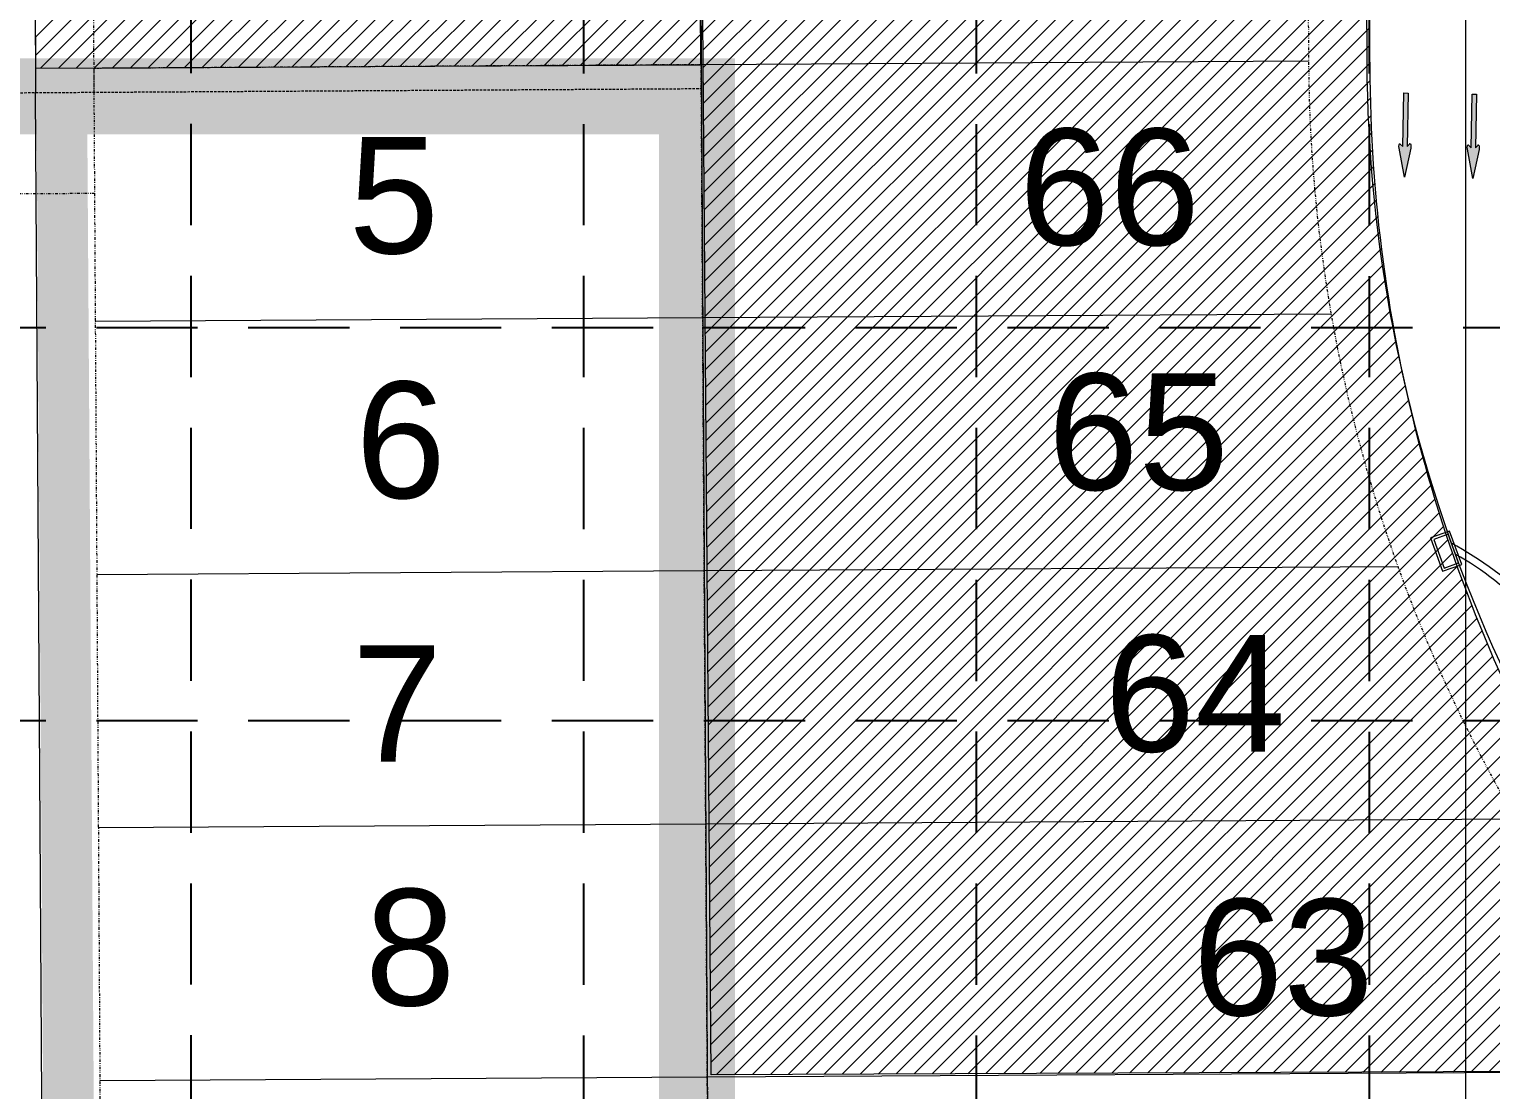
# Model space of a CAD drawing. Extents: x 218174 to 221286, y 216036 to 221010.
# Drawn here: x 219232.3 to 219521, y 220157 to 220366.5 of the extents above; entities that cross this region are included whole.
import ezdxf

# ---------------------------------------------------------------- set-up
doc = ezdxf.new("R2010")
doc.units = 0
doc.header["$MEASUREMENT"] = 0
doc.linetypes.add('DASHED', pattern=[0.75, 0.5, -0.25])
doc.linetypes.add('DIVIDE', pattern=[1.25, 0.5, -0.25, 0, -0.25, 0, -0.25])
for name, color, linetype, lineweight in [('1 ARROWS', 7, 'Continuous', 0), ('1 CURB LINE', 7, 'Continuous', 0), ('1 LOT NUMBERS', 7, 'Continuous', 0), ('1 PHASE LINES', 7, 'Continuous', 0), ('1 STORM PIPE', 5, 'Continuous', 0), ('25', 7, 'Continuous', 0), ('PH.3-10', 7, 'Continuous', 0), ('PH.3-27', 7, 'Continuous', 0), ('PH.3-29', 7, 'Continuous', 0), ('PH.4-27', 7, 'Continuous', 0), ('PH.4-29', 7, 'Continuous', 0)]:
    doc.layers.add(name, color=color, linetype=linetype, lineweight=lineweight)
for name, color, linetype in [('1 EROSION BLANKETS', 84, 'Continuous'), ('1 SODDED LOT', 2, 'Continuous'), ('GRID', 251, 'DASHED')]:
    doc.layers.add(name, color=color, linetype=linetype)
doc.styles.get("Standard").update_dxf_attribs({"font": 'ARIAL.TTF'})
pattern_1 = [(45, (0, 0), (-1.767766952966369, 1.767766952966369), [])]

msp = doc.modelspace()

# ---------------------------------------------------------------- hatches: boundary and pattern name
at = {"layer": '1 ARROWS', "linetype": 'Continuous', "lineweight": 0}
h = msp.add_hatch(color=256, dxfattribs=at)
edge = h.paths.add_edge_path()
edge.add_line((219503.0728400451, 220343.884720898), (219503.671143837, 220343.3261507893))
edge.add_line((219503.671143837, 220343.3261507893), (219503.8566119903, 220353.9085255942))
edge.add_line((219503.8566119903, 220353.9085255942), (219504.7164098418, 220353.8894560447))
edge.add_line((219504.7164098418, 220353.8894560447), (219504.5310117822, 220343.3110806256))
edge.add_line((219504.5310117822, 220343.3110806256), (219505.0403275733, 220343.8382365987))
edge.add_line((219505.0403275733, 220343.8382365987), (219505.0418534032, 220343.8390862422))
edge.add_ellipse((219505.0797503177, 220343.3033350552), major_axis=(0.009800316882629636, 0.5599142189739916), ratio=0.2857142856699182, start_angle=235.2730666698115, end_angle=377.1826722224993, ccw=False)
edge.add_line((219505.2056474832, 220342.9820696726), (219505.2053699578, 220342.9832132048))
edge.add_line((219505.2053699578, 220342.9832132048), (219503.9691, 220337.272))
edge.add_line((219503.9691, 220337.272), (219502.8896554906, 220343.0197981201))
edge.add_line((219502.8896554906, 220343.0197981201), (219502.8887337722, 220343.0185368724))
edge.add_ellipse((219503.0241697358, 220343.3440426811), major_axis=(0.00980031690244077, 0.5599142189292807), ratio=0.2857142857575189, start_angle=-14.496719428983226, end_angle=125.8315277803832, ccw=False)
edge.add_line((219503.0728400451, 220343.884720898), (219503.0728400451, 220343.884720898))
h = msp.add_hatch(color=256, dxfattribs=at)
edge = h.paths.add_edge_path()
edge.add_line((219516.5707400451, 220343.648220898), (219517.1690438369, 220343.0896507893))
edge.add_line((219517.1690438369, 220343.0896507893), (219517.3545119903, 220353.6720255942))
edge.add_line((219517.3545119903, 220353.6720255942), (219518.2143098418, 220353.6529560447))
edge.add_line((219518.2143098418, 220353.6529560447), (219518.0289117822, 220343.0745806256))
edge.add_line((219518.0289117822, 220343.0745806256), (219518.5382275733, 220343.6017365987))
edge.add_line((219518.5382275733, 220343.6017365987), (219518.5397534032, 220343.6025862422))
edge.add_ellipse((219518.5776503177, 220343.0668350552), major_axis=(0.009800316882629636, 0.5599142189739916), ratio=0.2857142856699182, start_angle=235.2730666698115, end_angle=377.1826722224993, ccw=False)
edge.add_line((219518.7035474832, 220342.7455696726), (219518.7032699578, 220342.7467132048))
edge.add_line((219518.7032699578, 220342.7467132048), (219517.467, 220337.0355))
edge.add_line((219517.467, 220337.0355), (219516.3875554906, 220342.7832981201))
edge.add_line((219516.3875554906, 220342.7832981201), (219516.3866337721, 220342.7820368724))
edge.add_ellipse((219516.5220697358, 220343.1075426811), major_axis=(0.00980031690244077, 0.5599142189292807), ratio=0.2857142857575189, start_angle=-14.496719428983226, end_angle=125.8315277803832, ccw=False)
edge.add_line((219516.5707400451, 220343.648220898), (219516.5707400451, 220343.648220898))
at = {"layer": '1 SODDED LOT', "linetype": 'Continuous', "lineweight": 0}
h = msp.add_hatch(dxfattribs=at)
h.set_pattern_fill('ANSI31', color=256, scale=20, style=0)
h.set_pattern_definition(pattern_1)
edge = h.paths.add_edge_path()
edge.add_line((219072.8075428705, 220352.9043054015), (219072.5549234698, 220753.9958668523))
edge.add_line((219072.5549234698, 220753.9958668523), (219250.8874445043, 220748.087057837))
edge.add_line((219250.8874445043, 220748.087057837), (219251.257153296, 220612.7634534814))
edge.add_line((219251.257153296, 220612.7634534814), (219246.2856350788, 220615.0489513992))
edge.add_arc((219231.4476109112, 220582.7726115781), 35.52364104995542, 65.31089246842241, 172.6191952847021)
edge.add_arc((219251.1948651079, 220580.2146180982), 55.43588298690105, 172.6191952847072, 210.5824126614797)
edge.add_arc((219182.1695719955, 220539.421766625), 24.74234236493416, -17.37259347008461, 30.582412661535727, ccw=False)
edge.add_line((219205.783249381, 220532.0340913454), (219206.6059485546, 220353.2464914361))
edge.add_line((219206.6059485546, 220353.2464914361), (219072.8075428705, 220352.9043054015))
at = {"layer": '1 SODDED LOT', "lineweight": 0}
h = msp.add_hatch(dxfattribs=at)
h.set_pattern_fill('ANSI31', color=256, scale=20, style=0)
h.set_pattern_definition(pattern_1)
edge = h.paths.add_edge_path()
edge.add_line((219364.6281475338, 220460.2936178464), (219232.8937301259, 220458.3902000675))
edge.add_line((219232.8937301259, 220458.3902000675), (219232.6231869011, 220560.1742229382))
edge.add_arc((219252.4173911525, 220560.2268361844), 19.79427417461874, 87.31007514687991, 180.1522925506069, ccw=False)
edge.add_line((219253.3463522889, 220579.999299898), (219474.9020951599, 220581.4859661451))
edge.add_arc((219475.036513095, 220561.4538536736), 20.03256344687747, 1.4560062429595177, 90.38445594781979, ccw=False)
edge.add_line((219495.0626086259, 220561.9628684477), (219497.1438557371, 220356.6911186352))
edge.add_arc((219791.7574147218, 220359.6782009741), 294.6287015865418, 180.5809011215974, 210.5828542980567)
edge.add_line((219538.1132394377, 220209.7758856383), (219575.8693280001, 220160.804141306))
edge.add_line((219575.8693280001, 220160.804141306), (219367.0058403096, 220160.001326015))
edge.add_line((219367.0058403096, 220160.001326015), (219364.6281475338, 220460.2936178464))
h = msp.add_hatch(dxfattribs=at)
h.set_pattern_fill('ANSI31', color=256, scale=20, style=0)
h.set_pattern_definition(pattern_1)
h.paths.add_polyline_path([(219364.7085941999, 220409.4807281172), (219233.2237438743, 220408.6438396894), (219233.5071599357, 220358.7978765455), (219364.9664022228, 220359.4626671851)])
at = {"layer": '1 SODDED LOT', "linetype": 'Continuous', "lineweight": 0}
h = msp.add_hatch(dxfattribs=at)
h.set_pattern_fill('ANSI31', color=256, scale=20, style=0)
h.set_pattern_definition(pattern_1)
edge = h.paths.add_edge_path()
edge.add_line((219475.4323052449, 219147.444003146), (219484.0059976856, 219158.0672530681))
edge.add_line((219484.0059976856, 219158.0672530681), (219525.0296510095, 219215.8261341982))
edge.add_line((219525.0296510095, 219215.8261341982), (219555.3456011817, 219266.1077832075))
edge.add_line((219555.3456011817, 219266.1077832075), (219580.1136357446, 219315.1255244578))
edge.add_line((219580.1136357446, 219315.1255244578), (219602.5341624803, 219366.8883159152))
edge.add_line((219602.5341624803, 219366.8883159152), (219621.3793221881, 219420.9509069505))
edge.add_line((219621.3793221881, 219420.9509069505), (219636.5571038646, 219475.7616311401))
edge.add_line((219636.5571038646, 219475.7616311401), (219648.3246516918, 219535.0259385895))
edge.add_line((219648.3246516918, 219535.0259385895), (219655.1489825292, 219587.1166144214))
edge.add_line((219655.1489825292, 219587.1166144214), (219659.2672806414, 219644.1361634186))
edge.add_line((219659.2672806414, 219644.1361634186), (219659.254730776, 219733.059728265))
edge.add_line((219659.254730776, 219733.059728265), (219657.4870566138, 219948.8443099199))
edge.add_line((219657.4870566138, 219948.8443099199), (219688.7331481751, 220030.9676380692))
edge.add_line((219688.7331481751, 220030.9676380692), (219749.0571499495, 220093.8122126724))
edge.add_line((219749.0571499495, 220093.8122126724), (219797.1930126573, 220136.0663225271))
edge.add_line((219797.1930126573, 220136.0663225271), (219840.5630852996, 220184.1232006675))
edge.add_line((219840.5630852996, 220184.1232006675), (219872.5042217056, 220231.4895576038))
edge.add_line((219872.5042217056, 220231.4895576038), (219768.5820726932, 220298.9748182372))
edge.add_line((219768.5820726932, 220298.9748182372), (219751.5323121054, 220274.9457712017))
edge.add_line((219751.5323121054, 220274.9457712017), (219734.6029277781, 220254.6460065115))
edge.add_line((219734.6029277781, 220254.6460065115), (219716.61547027, 220236.2493353521))
edge.add_line((219716.61547027, 220236.2493353521), (219691.0586083644, 220213.8978556696))
edge.add_line((219691.0586083644, 220213.8978556696), (219665.3797267635, 220194.9206644955))
edge.add_line((219665.3797267635, 220194.9206644955), (219646.3238232265, 220180.0664160972))
edge.add_line((219646.3238232265, 220180.0664160972), (219622.5762976214, 220158.7157978516))
edge.add_line((219622.5762976214, 220158.7157978516), (219597.137506899, 220129.1230808097))
edge.add_line((219597.137506899, 220129.1230808097), (219581.6785911615, 220107.4716529112))
edge.add_line((219581.6785911615, 220107.4716529112), (219569.5877775821, 220088.7570101068))
edge.add_arc((219750.1028268064, 219972.1331540567), 214.9111602416781, 147.1350465495527, 168.4719511664674)
edge.add_arc((220206.0321608502, 219879.1408230171), 680.2273229459104, 168.4719511664666, 178.0273705019318)
edge.add_line((219526.2079510478, 219902.555661235), (219527.2301247836, 219639.9876281985))
edge.add_arc((218960.6703304758, 219637.7820187235), 566.5640874952472, -25.11841071174888, 0.22305055361238146, ccw=False)
edge.add_arc((218340.7872357614, 219928.399408143), 1251.190641278881, 330.4295665447405, 334.88158928825175, ccw=False)
edge.add_arc((218923.4802639634, 219597.7813066724), 581.235796430975, 322.07344402292466, 330.4295665447392, ccw=False)
edge.add_arc((219395.5992003155, 219229.8951809441), 17.29280903881189, 142.0734440229354, 235.1860688875663)
edge.add_line((219385.7265072294, 219215.6976045424), (219475.4323052449, 219147.444003146))

# ---------------------------------------------------------------- linework, layer by layer
at = {"layer": '1 ARROWS', "linetype": 'Continuous', "lineweight": 0}
for p, q in [((219503.671143837, 220343.3261507893), (219503.8566119903, 220353.9085255942)), ((219503.8566119903, 220353.9085255942), (219504.7164098418, 220353.8894560447)), ((219504.7164098418, 220353.8894560447), (219504.5310117822, 220343.3110806256)), ((219517.1690438369, 220343.0896507893), (219517.3545119903, 220353.6720255942)), ((219517.3545119903, 220353.6720255942), (219518.2143098418, 220353.6529560447)), ((219518.2143098418, 220353.6529560447), (219518.0289117822, 220343.0745806256)), ((219502.8896554906, 220343.0197981201), (219502.8887337722, 220343.0185368724)), ((219503.9691, 220337.272), (219502.8896554906, 220343.0197981201)), ((219503.0728400451, 220343.884720898), (219503.671143837, 220343.3261507893)), ((219503.0728400451, 220343.884720898), (219503.0728400451, 220343.884720898)), ((219505.2053699578, 220342.9832132048), (219503.9691, 220337.272)), ((219504.5310117822, 220343.3110806256), (219505.0403275733, 220343.8382365987)), ((219505.0403275733, 220343.8382365987), (219505.0418534032, 220343.8390862422)), ((219505.2056474832, 220342.9820696726), (219505.2053699578, 220342.9832132048)), ((219516.3875554906, 220342.7832981201), (219516.3866337721, 220342.7820368724)), ((219517.467, 220337.0355), (219516.3875554906, 220342.7832981201)), ((219516.5707400451, 220343.648220898), (219517.1690438369, 220343.0896507893)), ((219516.5707400451, 220343.648220898), (219516.5707400451, 220343.648220898)), ((219518.7032699578, 220342.7467132048), (219517.467, 220337.0355)), ((219518.0289117822, 220343.0745806256), (219518.5382275733, 220343.6017365987)), ((219518.5382275733, 220343.6017365987), (219518.5397534032, 220343.6025862422)), ((219518.7035474832, 220342.7455696726), (219518.7032699578, 220342.7467132048))]:
    msp.add_line(p, q, dxfattribs=at)
at = {"layer": '1 ARROWS', "linetype": 'Continuous', "lineweight": 0, "extrusion": (0, 0, -1)}
for centre, major_axis, ratio, start_param, end_param in [((219503.0241697358, 220343.3440426811), (0.00980031690244077, 0.5599142189292807), 0.2857142857575189, 4.087010844597187, 6.536200791953176), ((219505.0797503177, 220343.3033350552), (0.009800316882629636, 0.5599142189739916), 0.2857142856699182, -0.2998942045735844, 2.176895652527246), ((219516.5220697358, 220343.1075426811), (0.00980031690244077, 0.5599142189292807), 0.2857142857575189, 4.087010844597187, 6.536200791953176), ((219518.5776503177, 220343.0668350552), (0.009800316882629636, 0.5599142189739916), 0.2857142856699182, -0.2998942045735844, 2.176895652527246)]:
    msp.add_ellipse(centre, major_axis=major_axis, ratio=ratio, start_param=start_param, end_param=end_param, dxfattribs=at)
at = {"layer": '1 ARROWS', "linetype": 'Continuous', "lineweight": 0}
for p in [(219505.0403275733, 220343.8382365987), (219518.5382275733, 220343.6017365987)]:
    msp.add_point(p, dxfattribs=at)
at = {"layer": '1 CURB LINE', "color": 7, "linetype": 'Continuous', "lineweight": 0}
for p, q in [((219232.2979, 220560.1814), (219233.5505, 220353.8281)), ((219495.293, 220561.7778), (219496.5178, 220359.9998))]:
    msp.add_line(p, q, dxfattribs=at)
msp.add_lwpolyline([(219237.68801142, 219672.2070265725), (219236.1900661092, 219918.9790882778), (219234.4297528306, 220208.9737456374), (219233.5504640675, 220353.8280997833)], dxfattribs=at)
msp.add_arc((219785.0125313658, 220361.7509781316), 288.5, 180.3477888888889, 222.3517111111111, dxfattribs=at)
at = {"layer": '1 EROSION BLANKETS', "linetype": 'Continuous', "lineweight": 0, "const_width": 10, "flags": 128}
msp.add_lwpolyline([(219241.6867923733, 219805.9837191394), (219241.1348544127, 219971.1183058717), (219240.6153369379, 220066.6692484035), (219238.6758142229, 220358.4438702289)], dxfattribs=at)
at = {"layer": '1 PHASE LINES', "linetype": 'Continuous', "lineweight": 0, "flags": 128}
msp.add_lwpolyline([(219516.016509337, 220887.0697448106), (219516.016509337, 219924.6114496358)], dxfattribs=at)
at = {"layer": '1 PHASE LINES', "linetype": 'Continuous', "lineweight": 0, "const_width": 15, "flags": 128}
msp.add_lwpolyline([(219072.7367471159, 220353.2492012243), (219364.2156749931, 220353.2492012243), (219364.2156749931, 219640.0514935064, -0.1963308952916351), (219225.3753395168, 219300.0932290771), (219142.0511054016, 219186.2674284725), (219049.1340145164, 219192.2090444537), (218921.1256429346, 219191.0770941167), (218921.1256429346, 219071.9732745571), (218868.1054707686, 219071.9732745571), (218868.1054707686, 219021.7551318665), (218890.2983711181, 219021.7551318665), (218890.2983711181, 218901.895455098), (218873.3103353788, 218901.895455098), (218839.2516439526, 218755.8841101766), (218809.0378641987, 218665.3308277418), (218782.5459946296, 218600.5944388118), (218782.5459946296, 218492.1764490698), (218763.4236707162, 218492.1764490698), (218763.4236707162, 218440.8646983874), (218803.5522710504, 218440.8646983874), (218803.5522710504, 218304.9094122892)], format="xyb", dxfattribs=at)
at = {"layer": '1 SODDED LOT', "lineweight": 0, "flags": 128}
msp.add_lwpolyline([(219364.6281475338, 220460.2936178464), (219232.8937301259, 220458.3902000675), (219232.6231869011, 220560.1742229382, -0.4288186116014613), (219253.3463522889, 220579.999299898), (219474.9020951599, 220581.4859661451, -0.4087463979646913), (219495.0626086259, 220561.9628684477), (219497.1438557371, 220356.6911186352, 0.1316611676495847), (219538.1132394377, 220209.7758856383), (219575.8693280001, 220160.804141306), (219367.0058403096, 220160.001326015)], format="xyb", close=True, dxfattribs=at)
msp.add_lwpolyline([(219364.7085941999, 220409.4807281172), (219233.2237438743, 220408.6438396894), (219233.5071599357, 220358.7978765455), (219364.9664022228, 220359.4626671851)], close=True, dxfattribs=at)
at = {"layer": '1 STORM PIPE', "linetype": 'Continuous', "lineweight": 0}
for radius, end in [(65.74999999999592, 61.93795555555558), (64.24999999999592, 60.43636944444442)]:
    msp.add_arc((219482.29711255, 220206.9498954118), radius, 27.08414444444445, end, dxfattribs=at)
at = {"layer": '25', "color": 7, "linetype": 'DASHED', "lineweight": 0}
msp.add_lwpolyline([(219073.0423, 220352.9968), (219365.0472, 220354.7693), (219369.3233, 219650.3192), (219363.2416, 219589.3575), (219350.8263, 219529.3934), (219331.7625, 219471.2005), (219306.2908, 219415.5135), (219263.0222, 219346.3614), (219141.9205, 219187.8476), (219034.8638, 219192.7436), (218920.8702, 219192.0517), (218921.5986, 219072.0539), (218888.6577, 219071.8539), (218889.6896, 218901.8571), (218876.2234, 218901.7753), (218842.5039, 218762.4865), (218812.8776, 218673.7352), (218783.2987, 218602.1537), (218784.2674, 218442.5887), (218803.6962, 218442.7067), (218804.5243034059, 218306.3036360027)], dxfattribs=at)
at = {"layer": 'GRID', "color": 253, "linetype": 'DASHED', "ltscale": 40}
for p, q in [((219264.2472237629, 216427.7805951761), (219264.2472237629, 220928.2973227122)), ((219341.8400059447, 216427.7683959682), (219341.8400059447, 220928.2973227122)), ((219419.4327881263, 216427.7561967602), (219419.4327881263, 220928.2973227122)), ((219497.025570308, 216427.7439975522), (219497.025570308, 220928.2973227122)), ((218255.5410554017, 220307.5550652589), (221204.0667783041, 220307.5550652589)), ((218255.5410554017, 220229.9622830775), (221204.0667783041, 220229.9622830775))]:
    msp.add_line(p, q, dxfattribs=at)
at = {"layer": 'PH.3-10', "color": 7, "linetype": 'Continuous', "lineweight": 0}
for points in [[(219511.504, 220259.4311), (219515.2671, 220260.7876), (219512.8933, 220267.3727), (219509.1301, 220266.0165)], [(219511.805, 220260.071), (219514.6271, 220261.0883), (219512.5923, 220266.7329), (219509.77, 220265.7155)]]:
    msp.add_lwpolyline(points, close=True, dxfattribs=at)
at = {"layer": 'PH.3-27', "color": 7, "linetype": 'DIVIDE', "lineweight": 0}
for p, q in [((219243.7461, 220568.7511), (219245.0512, 220353.755)), ((219483.7416, 220570.2079), (219485.0181, 220359.93))]:
    msp.add_line(p, q, dxfattribs=at)
msp.add_arc((219785.0125313658, 220361.7509781316), 300, 180.3477888888889, 223.7123361111111, dxfattribs=at)
at = {"layer": 'PH.3-29', "color": 7, "linetype": 'Continuous', "lineweight": 0}
for p, q in [((219363.7438, 220569.4795), (219369.3233, 219650.3192)), ((219485.0163, 220360.2117), (219365.0186, 220359.4833)), ((219489.4683, 220310.2378), (219365.3221, 220309.4843)), ((219502.6809, 220260.3171), (219365.6256, 220259.4852)), ((219525.956, 220210.4575), (219365.9291, 220209.4861)), ((219562.3704, 220160.6776), (219366.2326, 220159.487))]:
    msp.add_line(p, q, dxfattribs=at)
at = {"layer": 'PH.4-27', "color": 7, "linetype": 'DIVIDE', "lineweight": 0}
msp.add_line((219245.0207695212, 220358.7548942564), (219249.1877995575, 219672.2768320963), dxfattribs=at)
msp.add_lwpolyline([(218868.9616, 219021.7335), (218868.6581, 219071.7325), (218921.5986, 219072.0539), (218920.8702, 219192.0517), (219034.8638, 219192.7436), (219141.9205, 219187.8476), (219263.0222, 219346.3614), (219306.2908, 219415.5135), (219331.7625, 219471.2005), (219350.8263, 219529.3934), (219363.2416, 219589.3575), (219369.3233, 219650.3192), (219365.0186, 220359.4833), (219245.0208, 220358.7549), (219245.1708, 220334.0404), (219195.1717, 220333.7369), (219195.0503, 220353.7374), (219073.0422855708, 220352.9967696402), (218493.3063817988, 220352.8902485733), (218493.3063817988, 218306.6994409894)], dxfattribs=at)
at = {"layer": 'PH.4-29', "color": 7, "linetype": 'Continuous', "lineweight": 0}
for p, q in [((219365.0186, 220359.4833), (219245.0208107486, 220358.7548945067)), ((219365.0185587725, 220359.4832997498), (219369.3232965667, 219650.3192108219)), ((219365.3220608081, 220309.484262566), (219245.3242715567, 220308.7558570727)), ((219365.625563097, 220259.4851837123), (219245.6277738457, 220258.7567782159)), ((219365.9290653859, 220209.4861048555), (219245.9312761345, 220208.7576993622)), ((219366.2325676748, 220159.4870259987), (219246.2347784234, 220158.7586205054))]:
    msp.add_line(p, q, dxfattribs=at)

# ---------------------------------------------------------------- texts
at = {"layer": '1 LOT NUMBERS', "color": 7, "linetype": 'Continuous', "lineweight": 0}
for s, p in [('66', (219427.8337, 220323.8431)), ('66', (219427.8337, 220323.8431)), ('66', (219427.8337, 220323.8431)), ('66', (219427.8337, 220323.8431)), ('66', (219427.8337, 220323.8431)), ('66', (219427.8337, 220323.8431)), ('66', (219427.8337, 220323.8431)), ('66', (219427.8337, 220323.8431)), ('66', (219427.8337, 220323.8431)), ('66', (219427.8337, 220323.8431)), ('66', (219427.8337, 220323.8431)), ('66', (219427.8337, 220323.8431)), ('66', (219427.8337, 220323.8431)), ('66', (219427.8337, 220323.8431)), ('66', (219427.8337, 220323.8431)), ('66', (219427.8337, 220323.8431)), ('66', (219427.8337, 220323.8431)), ('66', (219427.8337, 220323.8431)), ('66', (219427.8337, 220323.8431)), ('66', (219427.8337, 220323.8431)), ('66', (219427.8337, 220323.8431)), ('66', (219427.8337, 220323.8431)), ('66', (219427.8337, 220323.8431)), ('66', (219427.8337, 220323.8431)), ('66', (219427.8337, 220323.8431)), ('66', (219427.8337, 220323.8431)), ('66', (219427.8337, 220323.8431)), ('66', (219427.8337, 220323.8431)), ('66', (219427.8337, 220323.8431)), ('66', (219427.8337, 220323.8431)), ('66', (219427.8337, 220323.8431)), ('66', (219427.8337, 220323.8431)), ('5', (219295.3769, 220322.2205)), ('5', (219295.3769, 220322.2205)), ('5', (219295.3769, 220322.2205)), ('5', (219295.3769, 220322.2205)), ('6', (219296.7266, 220273.8803)), ('6', (219296.7266, 220273.8803)), ('6', (219296.7266, 220273.8803)), ('6', (219296.7266, 220273.8803)), ('65', (219433.5306, 220275.5)), ('65', (219433.5306, 220275.5)), ('65', (219433.5306, 220275.5)), ('65', (219433.5306, 220275.5)), ('65', (219433.5306, 220275.5)), ('65', (219433.5306, 220275.5)), ('65', (219433.5306, 220275.5)), ('65', (219433.5306, 220275.5)), ('65', (219433.5306, 220275.5)), ('65', (219433.5306, 220275.5)), ('65', (219433.5306, 220275.5)), ('65', (219433.5306, 220275.5)), ('65', (219433.5306, 220275.5)), ('65', (219433.5306, 220275.5)), ('65', (219433.5306, 220275.5)), ('65', (219433.5306, 220275.5)), ('65', (219433.5306, 220275.5)), ('65', (219433.5306, 220275.5)), ('65', (219433.5306, 220275.5)), ('65', (219433.5306, 220275.5)), ('65', (219433.5306, 220275.5)), ('65', (219433.5306, 220275.5)), ('65', (219433.5306, 220275.5)), ('65', (219433.5306, 220275.5)), ('65', (219433.5306, 220275.5)), ('65', (219433.5306, 220275.5)), ('65', (219433.5306, 220275.5)), ('65', (219433.5306, 220275.5)), ('65', (219433.5306, 220275.5)), ('65', (219433.5306, 220275.5)), ('65', (219433.5306, 220275.5)), ('65', (219433.5306, 220275.5)), ('7', (219296.0138, 220221.8239)), ('7', (219296.0138, 220221.8239)), ('7', (219296.0138, 220221.8239)), ('7', (219296.0138, 220221.8239)), ('64', (219444.7191, 220223.814)), ('64', (219444.7191, 220223.814)), ('64', (219444.7191, 220223.814)), ('64', (219444.7191, 220223.814)), ('64', (219444.7191, 220223.814)), ('64', (219444.7191, 220223.814)), ('64', (219444.7191, 220223.814)), ('64', (219444.7191, 220223.814)), ('64', (219444.7191, 220223.814)), ('64', (219444.7191, 220223.814)), ('64', (219444.7191, 220223.814)), ('64', (219444.7191, 220223.814)), ('64', (219444.7191, 220223.814)), ('64', (219444.7191, 220223.814)), ('64', (219444.7191, 220223.814)), ('64', (219444.7191, 220223.814)), ('64', (219444.7191, 220223.814)), ('64', (219444.7191, 220223.814)), ('64', (219444.7191, 220223.814)), ('64', (219444.7191, 220223.814)), ('64', (219444.7191, 220223.814)), ('64', (219444.7191, 220223.814)), ('64', (219444.7191, 220223.814)), ('64', (219444.7191, 220223.814)), ('64', (219444.7191, 220223.814)), ('64', (219444.7191, 220223.814)), ('64', (219444.7191, 220223.814)), ('64', (219444.7191, 220223.814)), ('64', (219444.7191, 220223.814)), ('64', (219444.7191, 220223.814)), ('64', (219444.7191, 220223.814)), ('64', (219444.7191, 220223.814)), ('8', (219298.601, 220173.6717)), ('8', (219298.601, 220173.6717)), ('8', (219298.601, 220173.6717)), ('8', (219298.601, 220173.6717)), ('63', (219462.1536, 220171.7151)), ('63', (219462.1536, 220171.7151)), ('63', (219462.1536, 220171.7151)), ('63', (219462.1536, 220171.7151)), ('63', (219462.1536, 220171.7151)), ('63', (219462.1536, 220171.7151)), ('63', (219462.1536, 220171.7151)), ('63', (219462.1536, 220171.7151)), ('63', (219462.1536, 220171.7151)), ('63', (219462.1536, 220171.7151)), ('63', (219462.1536, 220171.7151)), ('63', (219462.1536, 220171.7151)), ('63', (219462.1536, 220171.7151)), ('63', (219462.1536, 220171.7151)), ('63', (219462.1536, 220171.7151)), ('63', (219462.1536, 220171.7151)), ('63', (219462.1536, 220171.7151)), ('63', (219462.1536, 220171.7151)), ('63', (219462.1536, 220171.7151)), ('63', (219462.1536, 220171.7151)), ('63', (219462.1536, 220171.7151)), ('63', (219462.1536, 220171.7151)), ('63', (219462.1536, 220171.7151)), ('63', (219462.1536, 220171.7151)), ('63', (219462.1536, 220171.7151)), ('63', (219462.1536, 220171.7151)), ('63', (219462.1536, 220171.7151)), ('63', (219462.1536, 220171.7151)), ('63', (219462.1536, 220171.7151)), ('63', (219462.1536, 220171.7151)), ('63', (219462.1536, 220171.7151)), ('63', (219462.1536, 220171.7151))]:
    msp.add_text(s, height=23, dxfattribs=at).set_placement(p)

doc.saveas('drawing.dxf')
